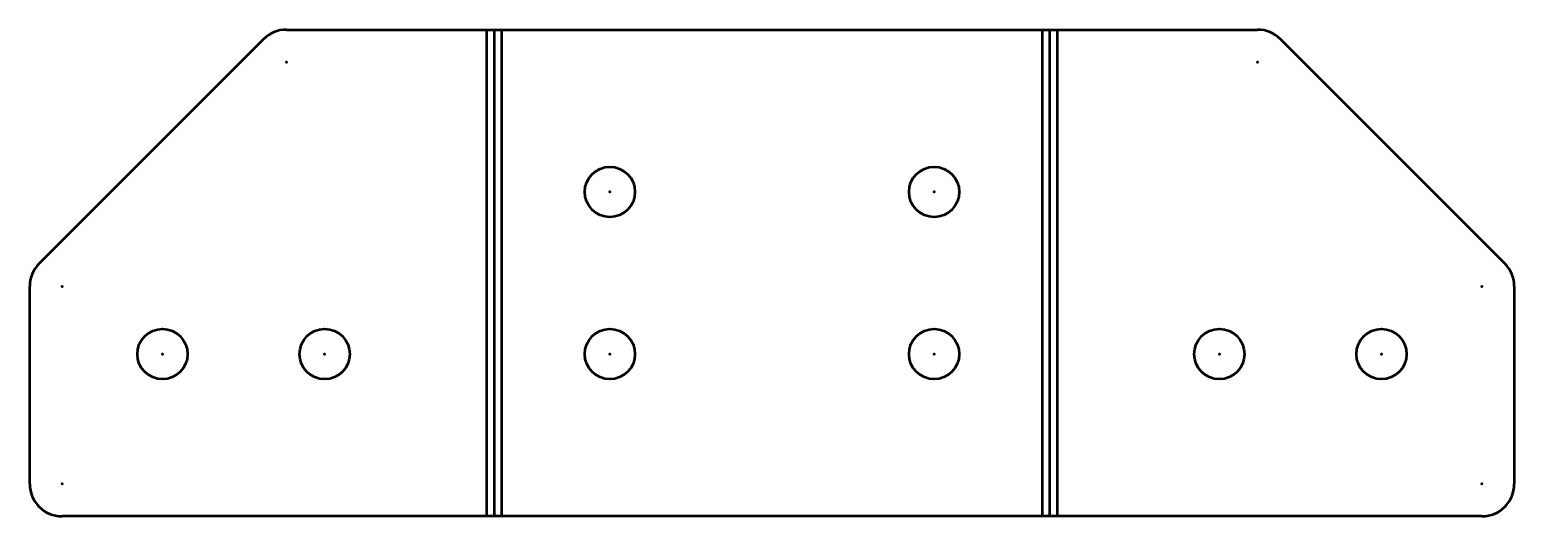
# Model space of a CAD drawing. Header units: millimetres. Extents: x -63.4 to 28.2, y -30 to 0.
import ezdxf

# ---------------------------------------------------------------- set-up
doc = ezdxf.new("R2010")
doc.units = ezdxf.units.MM
for name, color, linetype, lineweight in [('IV_ARC_CENTERS', 7, 'Continuous', 50), ('IV_BEND_DOWN', 7, 'Continuous', 50), ('IV_INTERIOR_PROFILES', 7, 'Continuous', 50), ('IV_OUTER_PROFILE', 7, 'Continuous', 50), ('IV_TANGENT', 7, 'Continuous', 50)]:
    doc.layers.add(name, color=color, linetype=linetype, lineweight=lineweight)

msp = doc.modelspace()

# ---------------------------------------------------------------- linework, layer by layer
at = {"layer": 'IV_ARC_CENTERS'}
for p in [(-47.54, -2), (12.362, -2), (-27.589, -10), (-7.589, -10), (-61.369, -15.828), (26.19, -15.828), (-55.179, -20), (-45.179, -20), (-27.589, -20), (-7.589, -20), (10, -20), (20, -20), (-61.369, -28), (26.19, -28)]:
    msp.add_point(p, dxfattribs=at)
at = {"layer": 'IV_BEND_DOWN'}
for p, q in [((-34.729, 0), (-34.729, -30)), ((-0.45, -30), (-0.45, 0))]:
    msp.add_line(p, q, dxfattribs=at)
at = {"layer": 'IV_INTERIOR_PROFILES'}
for centre in [(-27.589, -10), (-7.589, -10), (-55.179, -20), (-45.179, -20), (-27.589, -20), (-7.589, -20), (10, -20), (20, -20)]:
    msp.add_circle(centre, 1.55, dxfattribs=at)
at = {"layer": 'IV_OUTER_PROFILE'}
for p, q in [((-47.54, 0), (12.362, 0)), ((-48.954, -0.586), (-62.783, -14.414)), ((27.604, -14.414), (13.776, -0.586)), ((-63.369, -28), (-63.369, -15.828)), ((28.19, -15.828), (28.19, -28)), ((26.19, -30), (-61.369, -30))]:
    msp.add_line(p, q, dxfattribs=at)
for centre, start, end in [((12.362, -2), 45, 90), ((-47.54, -2), 90, 135), ((-61.369, -15.828), 135, 180), ((26.19, -15.828), 0, 45), ((-61.369, -28), 180, 270), ((26.19, -28), 270, 0)]:
    msp.add_arc(centre, 2, start, end, dxfattribs=at)
at = {"layer": 'IV_TANGENT'}
for p, q in [((-35.179, -30), (-35.179, 0)), ((-34.279, 0), (-34.279, -30)), ((-0.899, -30), (-0.899, 0)), ((0, 0), (0, -30))]:
    msp.add_line(p, q, dxfattribs=at)

doc.saveas('drawing.dxf')
